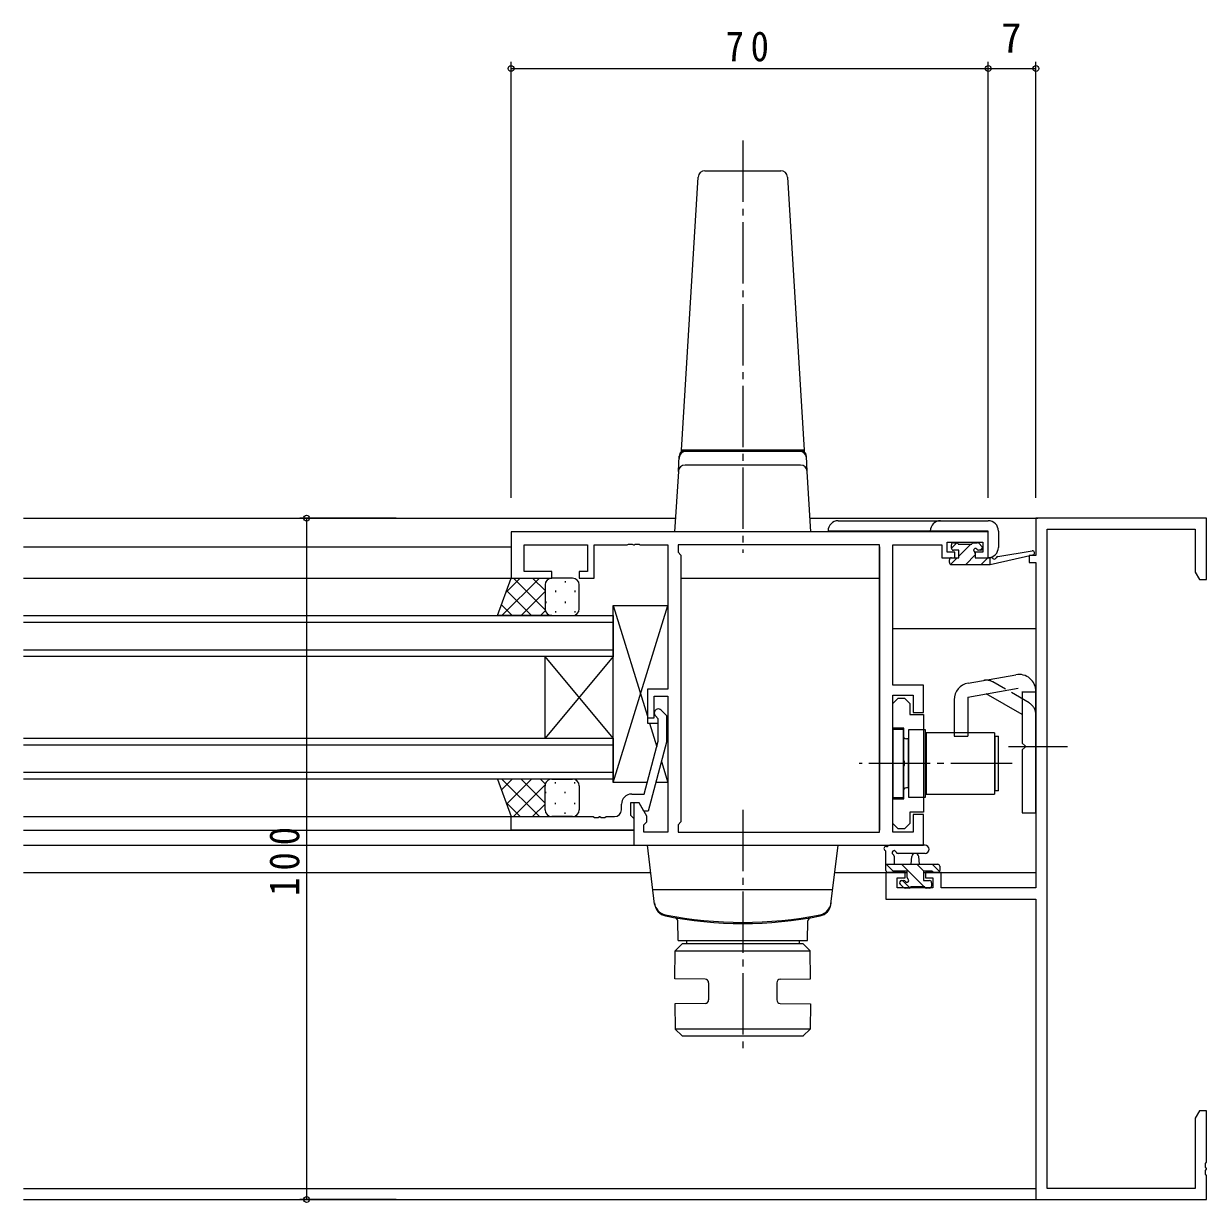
# Model space of a CAD drawing. Units: millimetres on the paper. Extents: x -420 to 373, y -297 to 267.
# Drawn here: x 71.8 to 245.3, y -185.8 to -12.8 of the extents above; entities that cross this region are included whole.
import ezdxf
from ezdxf.enums import TextEntityAlignment as Align

# ---------------------------------------------------------------- set-up
doc = ezdxf.new("R2010")
doc.units = ezdxf.units.MM
doc.linetypes.add('CHAIN2', pattern=[12, 9, -1, 1, -1])
doc.linetypes.add('DASHED3', pattern=[4, 3, -1])
for name, color, linetype, lineweight in [('0-3_YKK_11', 7, 'Continuous', 9), ('0-4_YKK_12', 2, 'Continuous', 9), ('0-5_YKK_13', 4, 'Continuous', 9), ('0-7_YKK_D', 6, 'Continuous', 9)]:
    doc.layers.add(name, color=color, linetype=linetype, lineweight=lineweight)
doc.styles.add('ＭＳ ゴシック', font='')
doc.styles.get('ＭＳ ゴシック').set_extended_font_data('MS Gothic')

msp = doc.modelspace()

# ---------------------------------------------------------------- linework, layer by layer
at = {"layer": '0-3_YKK_11'}
for p, q in [((220.338, -85.421), (220.338, -90.921)), ((245.338, -85.421), (220.338, -85.421)), ((245.338, -94.421), (245.338, -85.421)), ((143.338, -87.421), (143.338, -94.221)), ((213.338, -87.421), (143.338, -87.421)), ((213.338, -91.221), (213.338, -87.421)), ((221.968, -87.051), (243.708, -87.051)), ((221.968, -183.791), (221.968, -87.051)), ((243.708, -87.051), (243.708, -93.33)), ((145.268, -89.351), (154.538, -89.351)), ((145.268, -93.221), (145.268, -89.351)), ((154.538, -89.351), (154.538, -93.221)), ((155.538, -89.351), (160.38, -89.351)), ((155.538, -94.221), (155.538, -89.351)), ((160.38, -89.351), (160.563, -89.231)), ((160.563, -89.231), (161.113, -89.231)), ((161.113, -89.231), (161.296, -89.351)), ((161.296, -89.351), (161.38, -89.351)), ((161.38, -89.351), (161.563, -89.231)), ((161.563, -89.231), (162.113, -89.231)), ((162.113, -89.231), (162.296, -89.351)), ((162.296, -89.351), (166.338, -89.351)), ((166.338, -89.351), (166.338, -110.521)), ((167.838, -89.351), (167.838, -90.421)), ((197.408, -89.351), (167.838, -89.351)), ((197.408, -131.491), (197.408, -89.351)), ((197.408, -131.491), (197.408, -89.351)), ((199.338, -89.351), (206.538, -89.351)), ((199.338, -109.921), (199.338, -89.351)), ((206.538, -89.351), (206.538, -90.151)), ((206.538, -90.151), (206.538, -91.221)), ((207.338, -88.921), (212.538, -88.921)), ((207.338, -90.421), (207.338, -88.921)), ((212.538, -88.921), (212.538, -90.421)), ((167.838, -90.421), (168.268, -90.851)), ((168.268, -90.851), (168.268, -129.991)), ((206.538, -91.221), (208.438, -91.221)), ((208.438, -90.421), (207.338, -90.421)), ((208.438, -91.221), (208.438, -90.421)), ((211.438, -90.421), (211.438, -91.221)), ((212.538, -90.421), (211.438, -90.421)), ((211.438, -91.221), (213.338, -91.221)), ((219.338, -90.921), (219.338, -91.921)), ((220.338, -90.921), (219.338, -90.921)), ((219.338, -91.921), (220.338, -91.921)), ((220.338, -91.921), (220.338, -139.691)), ((149.338, -93.221), (145.268, -93.221)), ((149.338, -94.221), (149.338, -93.221)), ((153.338, -93.221), (153.338, -94.221)), ((154.538, -93.221), (153.338, -93.221)), ((243.708, -93.33), (244.338, -94.421)), ((143.338, -94.221), (149.338, -94.221)), ((153.338, -94.221), (155.538, -94.221)), ((244.338, -94.421), (245.338, -94.421)), ((163.338, -110.521), (163.338, -114.721)), ((166.338, -110.521), (163.338, -110.521)), ((203.838, -109.921), (199.338, -109.921)), ((203.838, -113.921), (203.838, -109.921)), ((164.338, -111.521), (166.338, -111.521)), ((164.338, -114.721), (164.338, -111.521)), ((166.338, -111.521), (166.338, -131.491)), ((199.338, -111.421), (202.338, -111.421)), ((199.338, -131.491), (199.338, -111.421)), ((199.338, -112.62), (200.138, -111.82)), ((199.338, -116.22), (199.338, -112.62)), ((200.138, -111.82), (201.038, -111.82)), ((201.038, -111.82), (201.838, -112.62)), ((201.838, -112.62), (201.838, -114.245)), ((202.338, -111.421), (202.338, -113.921)), ((164.938, -114.87), (164.514, -114.445)), ((165.362, -113.597), (166.138, -114.373)), ((166.138, -114.373), (166.138, -118.318)), ((201.838, -114.245), (203.838, -114.245)), ((202.338, -113.921), (203.838, -113.921)), ((203.838, -114.245), (203.838, -128.595)), ((163.338, -114.721), (164.338, -114.721)), ((164.938, -118.16), (164.938, -114.87)), ((200.938, -116.22), (199.338, -116.22)), ((200.938, -120.962), (200.938, -116.22)), ((162.859, -125.921), (164.938, -118.16)), ((166.138, -118.318), (163.431, -128.421)), ((201.058, -121.145), (200.938, -120.962)), ((201.058, -121.695), (201.058, -121.145)), ((200.938, -121.879), (201.058, -121.695)), ((200.938, -126.62), (200.938, -121.879)), ((161.038, -125.921), (162.859, -125.921)), ((199.338, -126.62), (200.938, -126.62)), ((199.338, -130.22), (199.338, -126.62)), ((159.538, -128.221), (159.538, -127.421)), ((160.838, -127.221), (160.838, -129.021)), ((162.138, -127.221), (160.838, -127.221)), ((161.338, -127.221), (161.338, -133.421)), ((162.138, -127.221), (161.338, -127.221)), ((162.831, -128.421), (162.138, -127.221)), ((163.268, -129.178), (162.138, -127.221)), ((143.338, -129.221), (155.38, -129.221)), ((143.338, -131.221), (143.338, -129.221)), ((155.38, -129.221), (155.563, -129.341)), ((155.563, -129.341), (156.113, -129.341)), ((156.113, -129.341), (156.296, -129.221)), ((156.296, -129.221), (156.38, -129.221)), ((156.38, -129.221), (156.563, -129.341)), ((156.563, -129.341), (157.113, -129.341)), ((157.113, -129.341), (157.296, -129.221)), ((157.296, -129.221), (158.538, -129.221)), ((160.838, -129.021), (161.038, -129.221)), ((161.038, -129.221), (161.338, -129.521)), ((161.338, -129.521), (161.338, -131.221)), ((163.431, -128.421), (162.831, -128.421)), ((162.838, -130.421), (163.268, -129.991)), ((163.268, -129.991), (163.268, -129.178)), ((168.268, -129.991), (167.838, -130.421)), ((201.838, -128.595), (201.838, -130.22)), ((203.838, -128.595), (201.838, -128.595)), ((202.338, -128.921), (202.338, -131.491)), ((203.838, -128.921), (202.338, -128.921)), ((203.838, -133.421), (203.838, -128.921)), ((161.338, -131.221), (143.338, -131.221)), ((162.838, -131.491), (162.838, -130.421)), ((166.338, -131.491), (162.838, -131.491)), ((167.838, -130.421), (167.838, -131.491)), ((167.838, -131.491), (197.408, -131.491)), ((200.138, -131.02), (199.338, -130.22)), ((202.338, -131.491), (199.338, -131.491)), ((201.038, -131.02), (200.138, -131.02)), ((201.838, -130.22), (201.038, -131.02)), ((161.338, -133.421), (203.838, -133.421)), ((198.338, -137.421), (198.338, -141.321)), ((201.138, -137.421), (198.338, -137.421)), ((199.968, -138.221), (201.138, -138.221)), ((199.968, -139.691), (199.968, -138.221)), ((201.138, -138.221), (201.138, -137.421)), ((204.138, -137.421), (204.138, -138.221)), ((206.438, -137.421), (204.138, -137.421)), ((204.138, -138.221), (205.238, -138.221)), ((205.238, -138.221), (205.238, -139.691)), ((206.438, -139.691), (206.438, -137.421)), ((205.238, -139.691), (199.968, -139.691)), ((220.338, -139.691), (206.438, -139.691)), ((198.338, -141.321), (220.338, -141.321)), ((220.338, -141.321), (220.338, -185.421)), ((244.338, -172.421), (243.708, -173.512)), ((245.338, -172.421), (244.338, -172.421)), ((245.338, -179.963), (245.338, -172.421)), ((243.708, -173.512), (243.708, -183.791)), ((245.218, -180.146), (245.338, -179.963)), ((245.218, -180.696), (245.218, -180.146)), ((245.338, -180.879), (245.218, -180.696)), ((245.218, -181.146), (245.338, -180.963)), ((245.218, -181.696), (245.218, -181.146)), ((245.338, -181.879), (245.218, -181.696)), ((245.338, -180.963), (245.338, -180.879)), ((245.338, -185.421), (245.338, -181.879)), ((243.708, -183.791), (221.968, -183.791)), ((220.338, -185.421), (245.338, -185.421))]:
    msp.add_line(p, q, dxfattribs=at)
for centre, radius, start, end in [((164.938, -114.021), 0.6, 44.99998, 225), ((161.038, -127.421), 1.5, 90, 179.99998), ((158.538, -128.221), 1, 270, 359.99998)]:
    msp.add_arc(centre, radius, start, end, dxfattribs=at)
at = {"layer": '0-4_YKK_12'}
for p, q in [((71.838, -85.421), (167.46, -85.421)), ((187.216, -85.421), (220.638, -85.421)), ((71.838, -89.621), (143.338, -89.621)), ((71.838, -89.621), (143.338, -89.621)), ((197.408, -89.621), (197.408, -131.191)), ((71.838, -94.221), (143.838, -94.221)), ((71.838, -94.221), (143.718, -94.222)), ((168.268, -94.221), (197.408, -94.221)), ((71.838, -99.721), (158.338, -99.721)), ((158.338, -99.721), (158.338, -105.721)), ((158.338, -100.721), (71.838, -100.721)), ((199.338, -101.621), (220.338, -101.621)), ((71.838, -104.721), (158.338, -104.721)), ((158.338, -105.721), (71.838, -105.721)), ((158.338, -105.721), (148.338, -117.721)), ((158.338, -117.721), (148.338, -105.721)), ((148.338, -117.721), (148.338, -105.721)), ((158.338, -117.721), (158.338, -105.721)), ((71.838, -117.721), (158.338, -117.721)), ((158.338, -117.721), (158.338, -123.721)), ((158.338, -118.721), (71.838, -118.721)), ((71.838, -122.721), (158.338, -122.721)), ((158.338, -123.721), (71.838, -123.721)), ((71.838, -129.221), (143.338, -129.221)), ((71.838, -129.221), (143.338, -129.221)), ((71.838, -131.221), (143.638, -131.221)), ((71.838, -131.221), (161.338, -131.221)), ((71.838, -133.421), (185.408, -133.421)), ((71.838, -133.421), (161.638, -133.421)), ((71.838, -137.421), (163.827, -137.421)), ((190.845, -137.421), (201.438, -137.421)), ((203.838, -137.421), (220.338, -137.421)), ((219.838, -141.322), (219.838, -141.321)), ((71.838, -183.791), (220.338, -183.791)), ((71.838, -185.421), (220.638, -185.421))]:
    msp.add_line(p, q, dxfattribs=at)
at = {"layer": '0-5_YKK_13', "linetype": 'CHAIN2'}
for p, q in [((177.338, -29.993), (177.338, -90.527)), ((216.338, -118.921), (224.968, -118.921)), ((216.838, -121.42), (194.408, -121.42)), ((177.336, -128.221), (177.336, -164.152))]:
    msp.add_line(p, q, dxfattribs=at)
at = {"layer": '0-5_YKK_13'}
for p, q in [((171.779, -34.421), (182.897, -34.421)), ((168.338, -75.421), (170.781, -35.36)), ((183.895, -35.36), (186.338, -75.421)), ((167.88, -78.56), (168.019, -76.294)), ((168.338, -75.421), (186.338, -75.421)), ((186.338, -75.421), (168.338, -75.421)), ((168.338, -75.621), (168.338, -75.421)), ((169.001, -75.621), (168.338, -75.621)), ((169.058, -75.621), (169.001, -75.621)), ((186.338, -75.621), (185.676, -75.621)), ((186.338, -75.421), (186.338, -75.621)), ((186.796, -78.56), (186.658, -76.294)), ((168.002, -76.56), (167.995, -76.682)), ((185.798, -77.621), (168.878, -77.621)), ((186.681, -76.682), (186.674, -76.56)), ((167.88, -78.56), (167.338, -87.421)), ((187.338, -87.421), (186.796, -78.56)), ((191.34, -85.801), (213.34, -85.801)), ((187.338, -87.421), (186.34, -87.421)), ((213.34, -87.301), (189.84, -87.301)), ((213.34, -91.201), (213.34, -87.301)), ((214.84, -87.301), (214.84, -89.701)), ((208.749, -89.021), (207.94, -89.83)), ((207.94, -89.821), (207.94, -89.321)), ((208.24, -89.021), (208.74, -89.021)), ((209.04, -90.121), (208.24, -90.121)), ((208.94, -89.221), (210.94, -89.221)), ((210.795, -89.221), (209.04, -90.975)), ((209.04, -91.221), (209.04, -90.121)), ((211.14, -89.021), (211.74, -89.021)), ((212.24, -90.121), (211.901, -90.121)), ((211.952, -89.109), (212.452, -89.609)), ((212.527, -89.734), (212.14, -90.121)), ((207.64, -91.921), (207.64, -91.521)), ((208.795, -91.221), (207.82, -92.196)), ((207.94, -91.221), (209.04, -91.221)), ((211.44, -90.821), (210.04, -92.221)), ((211.44, -90.582), (211.44, -91.221)), ((211.44, -91.221), (213.638, -91.221)), ((213.285, -91.221), (212.285, -92.221)), ((213.638, -92.221), (219.904, -90.814)), ((213.638, -91.221), (213.725, -91.207)), ((213.638, -92.221), (213.638, -91.221)), ((214.751, -91.041), (219.79, -90.225)), ((207.94, -92.221), (213.638, -92.221)), ((141.374, -99.721), (143.338, -94.221)), ((141.991, -99.721), (147.491, -94.221)), ((142.603, -96.281), (144.662, -94.221)), ((143.338, -94.221), (149.338, -94.221)), ((143.679, -94.221), (148.338, -98.88)), ((146.508, -94.221), (148.338, -96.051)), ((148.338, -95.221), (148.338, -98.721)), ((148.428, -94.806), (148.428, -94.841)), ((152.338, -94.221), (149.338, -94.221)), ((151.258, -94.641), (151.258, -94.841)), ((153.338, -98.722), (153.338, -95.221)), ((142.684, -96.054), (146.351, -99.721)), ((144.819, -99.721), (148.338, -96.202)), ((149.843, -96.056), (149.843, -96.256)), ((152.673, -96.056), (152.673, -96.256)), ((141.939, -98.138), (143.522, -99.721)), ((148.428, -97.671), (148.428, -97.871)), ((151.258, -97.671), (151.258, -97.871)), ((158.338, -124.221), (166.338, -98.221)), ((158.338, -98.221), (163.338, -114.471)), ((158.338, -98.221), (166.338, -98.221)), ((158.338, -124.221), (158.338, -98.221)), ((166.338, -98.221), (166.338, -110.521)), ((149.338, -99.721), (141.374, -99.721)), ((147.647, -99.721), (148.338, -99.03)), ((149.338, -99.721), (152.338, -99.721)), ((149.843, -99.086), (149.843, -99.286)), ((152.673, -99.086), (152.673, -99.286)), ((158.338, -123.621), (158.338, -99.621)), ((210.404, -109.629), (217.404, -108.394)), ((163.338, -110.521), (163.338, -115.521)), ((166.338, -110.521), (163.338, -110.521)), ((210.338, -111.671), (217.751, -110.364)), ((218.338, -110.856), (218.338, -118.421)), ((218.338, -110.921), (220.338, -110.921)), ((220.338, -128.671), (220.338, -110.856)), ((208.338, -112.091), (208.338, -117.421)), ((210.338, -111.671), (210.338, -117.421)), ((218.338, -114.26), (213.031, -111.196)), ((163.338, -115.521), (164.938, -115.521)), ((163.661, -115.521), (164.722, -118.968)), ((166.138, -115.521), (166.338, -115.521)), ((166.138, -115.521), (166.338, -115.521)), ((166.338, -115.521), (166.338, -124.221)), ((199.338, -116.421), (199.338, -126.421)), ((200.838, -116.421), (199.338, -116.421)), ((200.838, -116.421), (200.838, -126.421)), ((201.638, -117.821), (201.338, -117.821)), ((204.138, -116.471), (201.638, -116.471)), ((201.638, -116.471), (201.638, -126.371)), ((201.638, -125.021), (201.638, -117.821)), ((204.138, -126.371), (204.138, -116.471)), ((204.238, -116.921), (204.238, -125.921)), ((214.238, -116.921), (204.238, -116.921)), ((208.338, -117.421), (210.338, -117.421)), ((214.238, -116.921), (214.238, -125.921)), ((214.338, -117.421), (214.838, -117.421)), ((214.338, -125.421), (214.338, -117.421)), ((214.838, -125.421), (214.838, -117.421)), ((204.138, -124.421), (204.138, -118.421)), ((204.238, -118.421), (204.138, -118.421)), ((218.738, -118.821), (218.338, -118.421)), ((218.738, -119.021), (218.338, -119.421)), ((218.338, -119.421), (218.338, -128.671)), ((218.738, -118.821), (218.738, -119.021)), ((165.386, -121.126), (166.338, -124.221)), ((141.374, -123.721), (143.338, -129.221)), ((149.338, -123.721), (141.374, -123.721)), ((141.939, -125.304), (143.522, -123.721)), ((141.991, -123.721), (147.491, -129.221)), ((142.684, -127.388), (146.351, -123.721)), ((143.679, -129.221), (148.338, -124.562)), ((144.819, -123.721), (148.338, -127.24)), ((147.647, -123.721), (148.338, -124.412)), ((148.338, -128.221), (148.338, -124.721)), ((149.338, -123.721), (152.338, -123.721)), ((149.843, -124.356), (149.843, -124.156)), ((152.673, -124.356), (152.673, -124.156)), ((153.338, -124.72), (153.338, -128.221)), ((163.314, -124.221), (158.338, -124.221)), ((166.338, -124.221), (164.556, -124.221)), ((204.238, -124.421), (204.138, -124.421)), ((148.428, -125.771), (148.428, -125.571)), ((151.258, -125.771), (151.258, -125.571)), ((199.338, -126.421), (200.838, -126.421)), ((201.638, -125.021), (201.338, -125.021)), ((201.638, -126.371), (204.138, -126.371)), ((204.238, -125.921), (214.238, -125.921)), ((214.838, -125.421), (214.338, -125.421)), ((142.603, -127.161), (144.662, -129.221)), ((146.508, -129.221), (148.338, -127.391)), ((149.843, -127.386), (149.843, -127.186)), ((152.673, -127.386), (152.673, -127.186)), ((143.338, -129.221), (149.338, -129.221)), ((148.428, -128.636), (148.428, -128.601)), ((149.336, -129.221), (149.336, -129.221)), ((152.338, -129.221), (149.338, -129.221)), ((151.258, -128.801), (151.258, -128.601)), ((218.338, -128.671), (220.338, -128.671)), ((190.273, -142.08), (191.336, -133.421)), ((204.066, -133.421), (198.904, -133.421)), ((198.338, -137.121), (198.338, -134.441)), ((199.538, -135.041), (199.538, -136.221)), ((204.066, -134.621), (200.105, -134.624)), ((202.038, -136.221), (202.14, -135.077)), ((203.238, -136.221), (203.136, -135.077)), ((198.338, -136.221), (205.938, -136.221)), ((199.432, -137.271), (198.381, -136.221)), ((203.926, -139.521), (200.627, -136.221)), ((203.872, -137.221), (202.872, -136.221)), ((206.186, -137.29), (205.117, -136.221)), ((206.238, -136.521), (206.238, -137.121)), ((199.238, -137.421), (198.638, -137.421)), ((201.438, -137.221), (199.438, -137.221)), ((200.638, -138.621), (200.977, -138.621)), ((201.848, -139.688), (200.781, -138.621)), ((201.438, -138.16), (201.438, -137.221)), ((203.838, -137.221), (203.838, -138.621)), ((205.138, -137.221), (203.838, -137.221)), ((203.838, -138.621), (204.738, -138.621)), ((205.938, -137.421), (205.338, -137.421)), ((164.134, -139.921), (190.538, -139.921)), ((200.926, -139.633), (200.426, -139.133)), ((201.738, -139.721), (201.138, -139.721)), ((204.038, -139.521), (201.938, -139.521)), ((204.738, -139.721), (204.238, -139.721)), ((205.038, -138.921), (205.038, -139.421)), ((167.836, -147.421), (167.786, -144.54)), ((186.836, -147.421), (186.886, -144.54)), ((167.836, -147.421), (186.836, -147.421)), ((169.086, -147.421), (185.586, -147.421)), ((169.086, -147.421), (169.086, -147.921)), ((185.586, -147.421), (185.586, -147.921)), ((167.352, -153.021), (167.424, -148.921)), ((167.424, -148.921), (168.441, -147.921)), ((167.424, -148.921), (187.216, -148.921)), ((186.199, -147.921), (168.441, -147.921)), ((187.216, -148.921), (186.199, -147.921)), ((187.288, -153.021), (187.216, -148.921)), ((171.829, -153.099), (167.352, -153.021)), ((172.32, -153.599), (172.32, -156.14)), ((182.32, -153.599), (182.32, -156.14)), ((182.811, -153.099), (187.288, -153.021)), ((171.829, -156.643), (167.352, -156.721)), ((167.352, -156.721), (167.417, -160.421)), ((182.811, -156.643), (187.288, -156.721)), ((187.288, -156.721), (187.223, -160.421)), ((167.417, -160.421), (168.434, -161.421)), ((187.223, -160.421), (167.417, -160.421)), ((186.206, -161.421), (187.223, -160.421)), ((168.434, -161.421), (186.238, -161.421))]:
    msp.add_line(p, q, dxfattribs=at)
at = {"layer": '0-5_YKK_13', "linetype": 'DASHED3'}
for p, q in [((219.338, -112.528), (214.031, -109.464)), ((214.338, -118.421), (214.238, -118.421)), ((214.338, -124.421), (214.238, -124.421))]:
    msp.add_line(p, q, dxfattribs=at)
at = {"layer": '0-5_YKK_13'}
for points in [[(185.676, -75.621), (185.618, -75.621), (177.338, -75.621), (169.058, -75.621)], [(186.34, -87.421), (168.336, -87.421), (167.338, -87.421)], [(164.399, -142.08), (163.336, -133.421), (191.336, -133.421)]]:
    msp.add_lwpolyline(points, dxfattribs=at)
for centre, radius, start, end in [((171.779, -35.421), 1, 90, 176.51067), ((182.897, -35.421), 1, 3.48932, 90), ((169.001, -76.621), 1, 90, 176.5), ((169.017, -76.356), 1, 131.72568, 176.50005), ((185.676, -76.621), 1, 3.5, 90), ((185.66, -76.356), 1, 3.49986, 48.03442), ((168.878, -78.621), 1, 90, 176.5), ((185.798, -78.621), 1, 3.5, 90), ((191.34, -87.301), 1.5, 90, 180), ((206.34, -87.301), 1.5, 90, 180), ((213.34, -87.301), 1.5, 0, 90), ((208.24, -89.321), 0.3, 90, 180), ((208.24, -89.821), 0.3, 180, 270), ((208.74, -89.221), 0.2, 0, 90), ((211.14, -89.221), 0.2, 90, 180), ((211.44, -90.121), 0.25, 33.05573, 236.94426), ((211.901, -89.821), 0.3, 213.05573, 270), ((211.74, -89.321), 0.3, 45, 90), ((212.24, -89.821), 0.3, 270, 45), ((213.34, -89.701), 1.5, 270, 0), ((207.94, -91.521), 0.3, 90, 180), ((207.94, -91.921), 0.3, 180, 270), ((211.14, -90.582), 0.3, 0, 56.94426), ((213.773, -91.503), 0.3, 39.19753, 99.19753), ((214.238, -91.124), 0.3, 219.19753, 339.19753), ((214.799, -91.337), 0.3, 99.19753, 159.19753), ((219.838, -90.521), 0.3, 282.65862, 99.19753), ((149.338, -95.221), 1, 90.00009, 180.00009), ((152.338, -95.221), 1, 0.00009, 90.00009), ((149.338, -98.721), 1, 180.00009, 270.00009), ((152.338, -98.721), 1, 270.00009, 0.00009), ((217.838, -110.856), 2.5, 0, 100), ((210.838, -112.091), 2.5, 100, 180), ((201.338, -117.321), 0.5, 180, 270), ((149.338, -124.721), 1, 89.99976, 179.99976), ((152.338, -124.721), 1, 359.99976, 89.99976), ((201.338, -125.521), 0.5, 90, 180), ((149.338, -128.221), 1, 179.99976, 269.99976), ((152.338, -128.221), 1, 269.99976, 359.99976), ((198.448, -133.331), 0.3, 259.47121, 319.47121), ((198.904, -133.721), 0.3, 90, 139.47121), ((204.066, -134.021), 0.6, 270.04022, 90.04022), ((198.338, -133.921), 0.3, 79.47121, 239.99998), ((198.038, -134.441), 0.3, 0, 60), ((199.538, -134.521), 0.3, 19.18974, 239.99998), ((199.238, -135.041), 0.3, 0, 60), ((200.105, -134.324), 0.3, 199.18974, 270.04022), ((202.638, -135.121), 0.5, 5.09206, 174.90793), ((205.938, -136.521), 0.3, 0, 90), ((198.638, -137.121), 0.3, 180, 270), ((199.238, -137.221), 0.2, 270, 0), ((200.638, -138.921), 0.3, 90, 225), ((200.977, -138.921), 0.3, 33.05573, 90), ((201.438, -138.621), 0.25, 213.05573, 56.94426), ((201.738, -138.16), 0.3, 180, 236.94426), ((204.738, -138.921), 0.3, 0, 90), ((205.338, -137.221), 0.2, 180, 270), ((205.938, -137.121), 0.3, 270, 0), ((201.138, -139.421), 0.3, 225, 270), ((201.738, -139.521), 0.2, 270, 0), ((204.238, -139.521), 0.2, 180, 270), ((204.738, -139.421), 0.3, 270, 0), ((166.362, -141.658), 2, 187, 258.65825), ((166.384, -141.836), 2, 187, 258.68115), ((188.288, -141.836), 2, 281.31883, 353), ((188.31, -141.658), 2, 281.34174, 353), ((177.336, -86.947), 57.8, 258.65825, 281.34116), ((177.336, -87.121), 57.8, 258.68115, 281.31883), ((167.286, -144.548), 0.5, 1, 80.0733), ((187.386, -144.548), 0.5, 99.92668, 179), ((171.82, -153.599), 0.5, 0, 89), ((182.82, -153.599), 0.5, 90.99998, 180), ((171.82, -156.143), 0.5, 270.99998, 0.35938), ((182.82, -156.143), 0.5, 179.64061, 268.99998)]:
    msp.add_arc(centre, radius, start, end, dxfattribs=at)
at = {"layer": '0-5_YKK_13', "linetype": 'DASHED3'}
for centre, start, end in [((213.031, -111.196), 60, 100), ((218.338, -114.26), 0, 60)]:
    msp.add_arc(centre, 2, start, end, dxfattribs=at)
at = {"layer": '0-7_YKK_D'}
for p, q in [((143.338, -82.421), (143.338, -18.421)), ((213.338, -82.421), (213.338, -18.421)), ((213.338, -82.421), (213.338, -18.421)), ((220.338, -82.421), (220.338, -18.421)), ((143.338, -19.421), (213.338, -19.421)), ((213.338, -19.421), (220.338, -19.421)), ((126.483, -85.421), (112.338, -85.421)), ((113.338, -85.421), (113.338, -185.421)), ((126.483, -185.421), (112.338, -185.421))]:
    msp.add_line(p, q, dxfattribs=at)
for centre in [(143.338, -19.421), (213.338, -19.421), (213.338, -19.421), (220.338, -19.421), (113.338, -85.421), (113.338, -185.421)]:
    msp.add_circle(centre, 0.425, dxfattribs=at)

# ---------------------------------------------------------------- texts
at = {"layer": '0-7_YKK_D', "color": 3, "style": 'ＭＳ ゴシック'}
msp.add_text('7', height=4.399, dxfattribs=at).set_placement((215.238, -18.421), align=Align.BOTTOM_LEFT)
at = {"layer": '0-7_YKK_D', "color": 3, "insert": (174.818, -18.421), "char_height": 4.399, "attachment_point": 7, "style": 'ＭＳ ゴシック'}
msp.add_mtext('\\T1.36;\\W0.9;70', dxfattribs=at)
at = {"layer": '0-7_YKK_D', "color": 3, "insert": (112.338, -140.861), "char_height": 4.399, "attachment_point": 7, "rotation": 90, "style": 'ＭＳ ゴシック'}
msp.add_mtext('\\T1.38;\\W0.9;100', dxfattribs=at)

doc.saveas('drawing.dxf')
